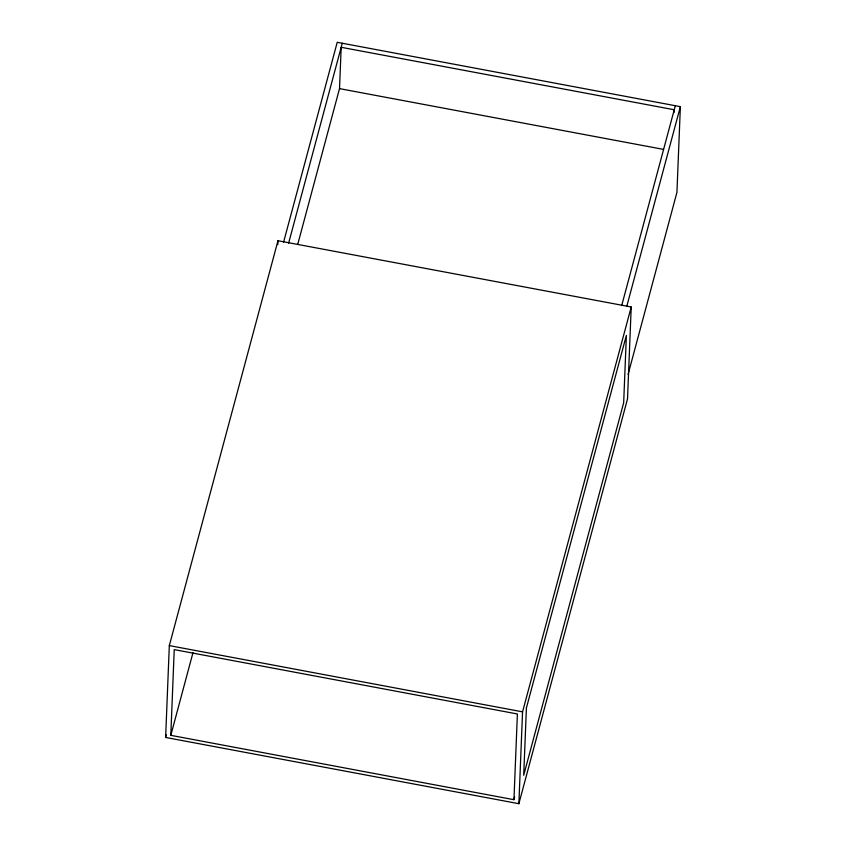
<?xml version="1.0" encoding="UTF-8"?>
<svg xmlns="http://www.w3.org/2000/svg" width="846" height="846" viewBox="0 0 846 846"><rect width="100%" height="100%" fill="white"/><g stroke="black" fill="none" stroke-linecap="round" stroke-linejoin="round"><path stroke-width="1.27" d="M165.626 737.448L169.316 645.604L277.974 240.729L631.222 306.982L627.531 398.826L518.873 803.7L165.626 737.448L166.302 734.91M170.797 735.333L174.234 649.612L517.392 713.971L513.945 799.692L170.797 735.333L193.004 652.583M277.816 244.663L277.974 240.729M297.729 244.367L339.521 88.629L341.181 47.291L674.241 109.758L674.146 112.338M518.873 803.7L522.553 711.846L631.222 306.982M283.579 242.189L337.226 42.3L680.374 106.659L676.937 192.38L628.07 374.45M288.623 243.14L342.27 43.241M621.683 305.607L675.33 105.708M626.727 306.548L680.374 106.659M513.945 799.692L514.632 797.144M339.521 88.629L663.518 149.393M169.316 645.604L522.553 711.846M526.413 707.901L523.706 775.253L623.671 402.77L626.378 335.418L526.413 707.901"/></g></svg>
